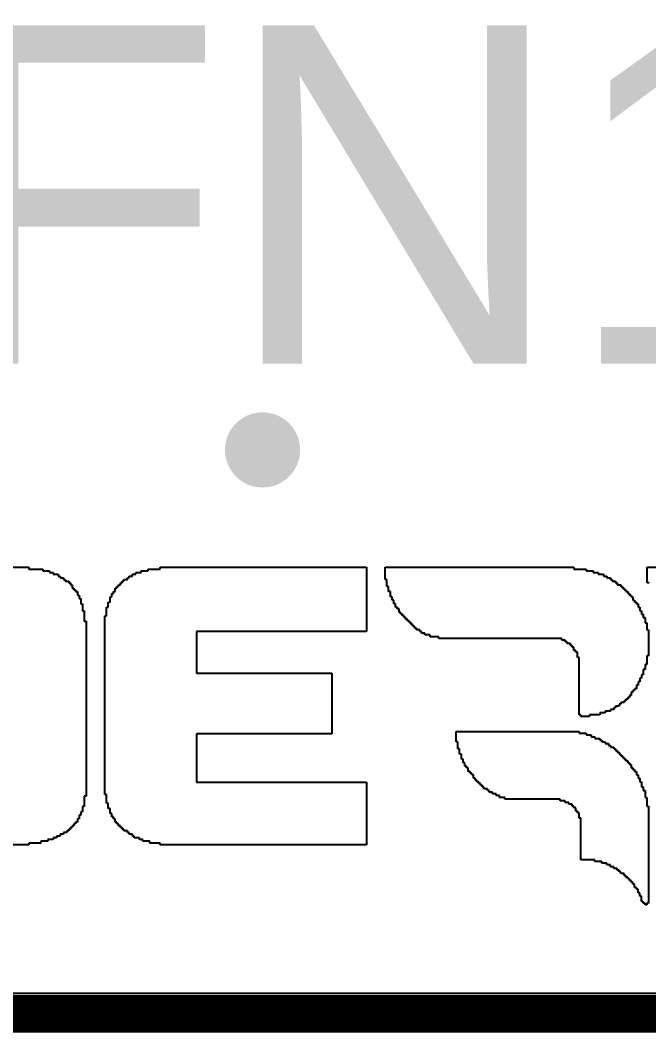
# Model space of a CAD drawing. Header units: millimetres. Extents: x -0.01 to 2.64, y -2.47 to 1.86.
# Drawn here: x 0.6355 to 0.8028, y -0.005 to 0.2643 of the extents above; entities that cross this region are included whole.
import ezdxf

# ---------------------------------------------------------------- set-up
doc = ezdxf.new("R2010")
doc.units = ezdxf.units.MM
doc.header["$MEASUREMENT"] = 0
for name, color, linetype in [('BottomLayer', 5, 'Continuous'), ('BottomSolder', 6, 'Continuous'), ('Mechanical1', 6, 'Continuous'), ('MidLayer1', 16, 'Continuous'), ('MidLayer2', 76, 'Continuous'), ('TopLayer', 1, 'Continuous'), ('TopOverlay', 2, 'Continuous'), ('ViaHoleLayer', 16, 'Continuous')]:
    doc.layers.add(name, color=color, linetype=linetype)
doc.styles.add('Arial', font='', dxfattribs={"height": 0.2})
doc.styles.get('Arial').set_extended_font_data('Arial')

# ---------------------------------------------------------------- blocks, each defined once
blk = doc.blocks.new('GRF_2021_F____13')
at = {"layer": 'TopOverlay'}
for p, q in [((0.12857, 0.07378), (0.1378, 0.07378)), ((0.1378, 0.07378), (0.1378, 0.07331)), ((0.1378, 0.07331), (0.14149, 0.07331)), ((0.14149, 0.07331), (0.14149, 0.07285)), ((0.14149, 0.07285), (0.14333, 0.07285)), ((0.14333, 0.07285), (0.14333, 0.07239)), ((0.1677, 0.07239), (0.1677, 0.07285)), ((0.1677, 0.07285), (0.16954, 0.07285)), ((0.16954, 0.07285), (0.16954, 0.07331)), ((0.16954, 0.07331), (0.17277, 0.07331)), ((0.17277, 0.07331), (0.17277, 0.07378)), ((0.17277, 0.07378), (0.22764, 0.07378)), ((0.22764, 0.07378), (0.22764, 0.07331)), ((0.22764, 0.07331), (0.22764, 0.07285)), ((0.22764, 0.07285), (0.22764, 0.07239)), ((0.23264, 0.07331), (0.23264, 0.07378)), ((0.23264, 0.07378), (0.2829, 0.07378)), ((0.23264, 0.07285), (0.23264, 0.07331)), ((0.23264, 0.07239), (0.23264, 0.07285)), ((0.2829, 0.07378), (0.2829, 0.07331)), ((0.2829, 0.07331), (0.28612, 0.07331)), ((0.28612, 0.07331), (0.28612, 0.07285)), ((0.28612, 0.07285), (0.28797, 0.07285)), ((0.28797, 0.07285), (0.28797, 0.07239)), ((0.30242, 0.07331), (0.30242, 0.07378)), ((0.30242, 0.07378), (0.35222, 0.07378)), ((0.30242, 0.07285), (0.30242, 0.07331)), ((0.30242, 0.07239), (0.30242, 0.07285)), ((0.14333, 0.07239), (0.14425, 0.07239)), ((0.14425, 0.07239), (0.14425, 0.07193)), ((0.14425, 0.07193), (0.14564, 0.07193)), ((0.14564, 0.07193), (0.14564, 0.07147)), ((0.14564, 0.07147), (0.1461, 0.07147)), ((0.1461, 0.07147), (0.1461, 0.07101)), ((0.1461, 0.07101), (0.14702, 0.07101)), ((0.14702, 0.07101), (0.14702, 0.07055)), ((0.14702, 0.07055), (0.14748, 0.07055)), ((0.14748, 0.07055), (0.14748, 0.07009)), ((0.14748, 0.07009), (0.1484, 0.07009)), ((0.1484, 0.07009), (0.1484, 0.06963)), ((0.16262, 0.06963), (0.16262, 0.07009)), ((0.16262, 0.07009), (0.16309, 0.07009)), ((0.16309, 0.07009), (0.16309, 0.07055)), ((0.16309, 0.07055), (0.16401, 0.07055)), ((0.16401, 0.07055), (0.16401, 0.07101)), ((0.16401, 0.07101), (0.16447, 0.07101)), ((0.16447, 0.07101), (0.16447, 0.07147)), ((0.16447, 0.07147), (0.16539, 0.07147)), ((0.16539, 0.07147), (0.16539, 0.07193)), ((0.16539, 0.07193), (0.16631, 0.07193)), ((0.16631, 0.07193), (0.16631, 0.07239)), ((0.16631, 0.07239), (0.1677, 0.07239)), ((0.22764, 0.07239), (0.22764, 0.07193)), ((0.22764, 0.07193), (0.22764, 0.07147)), ((0.22764, 0.07147), (0.22764, 0.07101)), ((0.22764, 0.07101), (0.22764, 0.07055)), ((0.22764, 0.07055), (0.22764, 0.07009)), ((0.22764, 0.07009), (0.22764, 0.06963)), ((0.23264, 0.07193), (0.23264, 0.07239)), ((0.23264, 0.07147), (0.23264, 0.07193)), ((0.23264, 0.07101), (0.23264, 0.07147)), ((0.23264, 0.07055), (0.23264, 0.07101)), ((0.2331, 0.07055), (0.23264, 0.07055)), ((0.2331, 0.07009), (0.2331, 0.07055)), ((0.2331, 0.06963), (0.2331, 0.07009)), ((0.28797, 0.07239), (0.28935, 0.07239)), ((0.28935, 0.07239), (0.28935, 0.07193)), ((0.28935, 0.07193), (0.29074, 0.07193)), ((0.29074, 0.07193), (0.29074, 0.07147)), ((0.29074, 0.07147), (0.29166, 0.07147)), ((0.29166, 0.07147), (0.29166, 0.07101)), ((0.29166, 0.07101), (0.29258, 0.07101)), ((0.29258, 0.07101), (0.29258, 0.07055)), ((0.29258, 0.07055), (0.29304, 0.07055)), ((0.29304, 0.07055), (0.29304, 0.07009)), ((0.29304, 0.07009), (0.29396, 0.07009)), ((0.29396, 0.07009), (0.29396, 0.06963)), ((0.30242, 0.07193), (0.30242, 0.07239)), ((0.30242, 0.07147), (0.30242, 0.07193)), ((0.30242, 0.07101), (0.30242, 0.07147)), ((0.30242, 0.07055), (0.30242, 0.07101)), ((0.30242, 0.07009), (0.30242, 0.07055)), ((0.30242, 0.06963), (0.30242, 0.07009)), ((0.1484, 0.06963), (0.14886, 0.06963)), ((0.14886, 0.06963), (0.14886, 0.06916)), ((0.14886, 0.06916), (0.14932, 0.06916)), ((0.14932, 0.06916), (0.14932, 0.0687)), ((0.14932, 0.0687), (0.14932, 0.06824)), ((0.14932, 0.06824), (0.14979, 0.06824)), ((0.14979, 0.06824), (0.14979, 0.06778)), ((0.14979, 0.06778), (0.15025, 0.06778)), ((0.15025, 0.06778), (0.15025, 0.06732)), ((0.15025, 0.06732), (0.15071, 0.06732)), ((0.15071, 0.06732), (0.15071, 0.06686)), ((0.16032, 0.06686), (0.16032, 0.06732)), ((0.16032, 0.06732), (0.16078, 0.06732)), ((0.16078, 0.06778), (0.16078, 0.06824)), ((0.16078, 0.06824), (0.16124, 0.06824)), ((0.16078, 0.06732), (0.16078, 0.06778)), ((0.16124, 0.06824), (0.16124, 0.0687)), ((0.16124, 0.0687), (0.1617, 0.0687)), ((0.1617, 0.0687), (0.1617, 0.06916)), ((0.1617, 0.06916), (0.16216, 0.06916)), ((0.16216, 0.06916), (0.16216, 0.06963)), ((0.16216, 0.06963), (0.16262, 0.06963)), ((0.22764, 0.06963), (0.22764, 0.06916)), ((0.22764, 0.06916), (0.22764, 0.0687)), ((0.22764, 0.0687), (0.22764, 0.06824)), ((0.22764, 0.06824), (0.22764, 0.06778)), ((0.22764, 0.06778), (0.22764, 0.06732)), ((0.22764, 0.06732), (0.22764, 0.06686)), ((0.2331, 0.06916), (0.2331, 0.06963)), ((0.2331, 0.0687), (0.2331, 0.06916)), ((0.23356, 0.0687), (0.2331, 0.0687)), ((0.23356, 0.06824), (0.23356, 0.0687)), ((0.23356, 0.06778), (0.23356, 0.06824)), ((0.23356, 0.06732), (0.23356, 0.06778)), ((0.23402, 0.06732), (0.23356, 0.06732)), ((0.23402, 0.06686), (0.23402, 0.06732)), ((0.29396, 0.06963), (0.29442, 0.06963)), ((0.29442, 0.06963), (0.29442, 0.06916)), ((0.29442, 0.06916), (0.29535, 0.06916)), ((0.29535, 0.06916), (0.29535, 0.0687)), ((0.29535, 0.0687), (0.29581, 0.0687)), ((0.29581, 0.0687), (0.29581, 0.06824)), ((0.29581, 0.06824), (0.29627, 0.06824)), ((0.29627, 0.06824), (0.29627, 0.06778)), ((0.29627, 0.06778), (0.29673, 0.06778)), ((0.29673, 0.06778), (0.29673, 0.06732)), ((0.29673, 0.06732), (0.29719, 0.06732)), ((0.29719, 0.06732), (0.29719, 0.06686)), ((0.30288, 0.06963), (0.30242, 0.06963)), ((0.15071, 0.06686), (0.15071, 0.0664)), ((0.15071, 0.0664), (0.15117, 0.0664)), ((0.15117, 0.0664), (0.15117, 0.06594)), ((0.15117, 0.06594), (0.15117, 0.06548)), ((0.15117, 0.06548), (0.15163, 0.06548)), ((0.15163, 0.06548), (0.15163, 0.06501)), ((0.15163, 0.06501), (0.15163, 0.06455)), ((0.1594, 0.06548), (0.1594, 0.06594)), ((0.1594, 0.06594), (0.15986, 0.06594)), ((0.1594, 0.06501), (0.1594, 0.06548)), ((0.1594, 0.06455), (0.1594, 0.06501)), ((0.15986, 0.0664), (0.15986, 0.06686)), ((0.15986, 0.06686), (0.16032, 0.06686)), ((0.15986, 0.06594), (0.15986, 0.0664)), ((0.22764, 0.06686), (0.22764, 0.0664)), ((0.22764, 0.0664), (0.22764, 0.06594)), ((0.22764, 0.06594), (0.22764, 0.06548)), ((0.22764, 0.06548), (0.22764, 0.06501)), ((0.22764, 0.06501), (0.22764, 0.06455)), ((0.23402, 0.0664), (0.23402, 0.06686)), ((0.23402, 0.06594), (0.23402, 0.0664)), ((0.23448, 0.06594), (0.23402, 0.06594)), ((0.23448, 0.06548), (0.23448, 0.06594)), ((0.23448, 0.06501), (0.23448, 0.06548)), ((0.23494, 0.06501), (0.23448, 0.06501)), ((0.23494, 0.06455), (0.23494, 0.06501)), ((0.29719, 0.06686), (0.29765, 0.06686)), ((0.29765, 0.06686), (0.29765, 0.0664)), ((0.29765, 0.0664), (0.29811, 0.0664)), ((0.29811, 0.0664), (0.29811, 0.06594)), ((0.29811, 0.06594), (0.29857, 0.06594)), ((0.29857, 0.06594), (0.29857, 0.06548)), ((0.29857, 0.06548), (0.29857, 0.06501)), ((0.29857, 0.06501), (0.29904, 0.06501)), ((0.29904, 0.06501), (0.29904, 0.06455)), ((0.15163, 0.06455), (0.15163, 0.06409)), ((0.15163, 0.06409), (0.15209, 0.06409)), ((0.15209, 0.06409), (0.15209, 0.06363)), ((0.15209, 0.06363), (0.15209, 0.06317)), ((0.15209, 0.06317), (0.15209, 0.06271)), ((0.15209, 0.06271), (0.15209, 0.06225)), ((0.15209, 0.06225), (0.15255, 0.06225)), ((0.15255, 0.06225), (0.15255, 0.06179)), ((0.15847, 0.06271), (0.15847, 0.06317)), ((0.15847, 0.06317), (0.15894, 0.06317)), ((0.15847, 0.06225), (0.15847, 0.06271)), ((0.15847, 0.06179), (0.15847, 0.06225)), ((0.15894, 0.06409), (0.15893, 0.06455)), ((0.15893, 0.06455), (0.1594, 0.06455)), ((0.15894, 0.06363), (0.15894, 0.06409)), ((0.15894, 0.06317), (0.15894, 0.06363)), ((0.22764, 0.06455), (0.22764, 0.06409)), ((0.22764, 0.06409), (0.22764, 0.06363)), ((0.22764, 0.06363), (0.22764, 0.06317)), ((0.22764, 0.06317), (0.22764, 0.06271)), ((0.22764, 0.06271), (0.22764, 0.06225)), ((0.22764, 0.06225), (0.22764, 0.06179)), ((0.23494, 0.06409), (0.23494, 0.06455)), ((0.2354, 0.06409), (0.23494, 0.06409)), ((0.2354, 0.06363), (0.2354, 0.06409)), ((0.2354, 0.06317), (0.2354, 0.06363)), ((0.23587, 0.06317), (0.2354, 0.06317)), ((0.23587, 0.06271), (0.23587, 0.06317)), ((0.23633, 0.06271), (0.23587, 0.06271)), ((0.23633, 0.06225), (0.23633, 0.06271)), ((0.23633, 0.06179), (0.23633, 0.06225)), ((0.29904, 0.06455), (0.2995, 0.06455)), ((0.2995, 0.06455), (0.2995, 0.06409)), ((0.2995, 0.06409), (0.29996, 0.06409)), ((0.29996, 0.06409), (0.29996, 0.06363)), ((0.29996, 0.06363), (0.29996, 0.06317)), ((0.29996, 0.06317), (0.30042, 0.06317)), ((0.30042, 0.06317), (0.30042, 0.06271)), ((0.30042, 0.06271), (0.30042, 0.06225)), ((0.30042, 0.06225), (0.30088, 0.06225)), ((0.30088, 0.06225), (0.30088, 0.06179)), ((0.15255, 0.06179), (0.15255, 0.06133)), ((0.15255, 0.06133), (0.15255, 0.06087)), ((0.15255, 0.06087), (0.15255, 0.0604)), ((0.15255, 0.0604), (0.15255, 0.05994)), ((0.15255, 0.05994), (0.15255, 0.05948)), ((0.15255, 0.05948), (0.15301, 0.05948)), ((0.15301, 0.05948), (0.15301, 0.05902)), ((0.15801, 0.0604), (0.15801, 0.06087)), ((0.15801, 0.06087), (0.15847, 0.06087)), ((0.15801, 0.05994), (0.15801, 0.0604)), ((0.15801, 0.05948), (0.15801, 0.05994)), ((0.15801, 0.05902), (0.15801, 0.05948)), ((0.15847, 0.06133), (0.15847, 0.06179)), ((0.15847, 0.06087), (0.15847, 0.06133)), ((0.22764, 0.06179), (0.22764, 0.06133)), ((0.22764, 0.06133), (0.22764, 0.06087)), ((0.22764, 0.06087), (0.22764, 0.0604)), ((0.22764, 0.0604), (0.22764, 0.05994)), ((0.22764, 0.05994), (0.22764, 0.05948)), ((0.22764, 0.05948), (0.22764, 0.05902)), ((0.23679, 0.06179), (0.23633, 0.06179)), ((0.23679, 0.06133), (0.23679, 0.06179)), ((0.23725, 0.06133), (0.23679, 0.06133)), ((0.23725, 0.06087), (0.23725, 0.06133)), ((0.23771, 0.06087), (0.23725, 0.06087)), ((0.23771, 0.0604), (0.23771, 0.06087)), ((0.23817, 0.0604), (0.23771, 0.0604)), ((0.23817, 0.05994), (0.23817, 0.0604)), ((0.23863, 0.05994), (0.23817, 0.05994)), ((0.23863, 0.05948), (0.23863, 0.05994)), ((0.23909, 0.05948), (0.23863, 0.05948)), ((0.23909, 0.05902), (0.23909, 0.05948)), ((0.30088, 0.06179), (0.30088, 0.06133)), ((0.30088, 0.06133), (0.30134, 0.06133)), ((0.30134, 0.06133), (0.30134, 0.06087)), ((0.30134, 0.06087), (0.30134, 0.0604)), ((0.30134, 0.0604), (0.3018, 0.0604)), ((0.3018, 0.0604), (0.3018, 0.05994)), ((0.3018, 0.05994), (0.3018, 0.05948)), ((0.3018, 0.05948), (0.3018, 0.05902)), ((0.15301, 0.05902), (0.15301, 0.05856)), ((0.15301, 0.05856), (0.15301, 0.0581)), ((0.15301, 0.0581), (0.15301, 0.05764)), ((0.15301, 0.05764), (0.15301, 0.05718)), ((0.15301, 0.05718), (0.15301, 0.05672)), ((0.15301, 0.05672), (0.15301, 0.05625)), ((0.15801, 0.05856), (0.15801, 0.05902)), ((0.15801, 0.0581), (0.15801, 0.05856)), ((0.15801, 0.05764), (0.15801, 0.0581)), ((0.15801, 0.05718), (0.15801, 0.05764)), ((0.15801, 0.05672), (0.15801, 0.05718)), ((0.15801, 0.05625), (0.15801, 0.05672)), ((0.22764, 0.05672), (0.18245, 0.05672)), ((0.18245, 0.05672), (0.18245, 0.05625)), ((0.22764, 0.05902), (0.22764, 0.05856)), ((0.22764, 0.05856), (0.22764, 0.0581)), ((0.22764, 0.0581), (0.22764, 0.05764)), ((0.22764, 0.05764), (0.22764, 0.05718)), ((0.22764, 0.05718), (0.22764, 0.05672)), ((0.23955, 0.05902), (0.23909, 0.05902)), ((0.23955, 0.05856), (0.23955, 0.05902)), ((0.24002, 0.05856), (0.23955, 0.05856)), ((0.24002, 0.0581), (0.24002, 0.05856)), ((0.24048, 0.0581), (0.24002, 0.0581)), ((0.24048, 0.05764), (0.24048, 0.0581)), ((0.24094, 0.05764), (0.24048, 0.05764)), ((0.24094, 0.05718), (0.24094, 0.05764)), ((0.24186, 0.05718), (0.24094, 0.05718)), ((0.24186, 0.05672), (0.24186, 0.05718)), ((0.24232, 0.05672), (0.24186, 0.05672)), ((0.24232, 0.05625), (0.24232, 0.05672)), ((0.3018, 0.05902), (0.30226, 0.05902)), ((0.30226, 0.05902), (0.30226, 0.05856)), ((0.30226, 0.05856), (0.30226, 0.0581)), ((0.30226, 0.0581), (0.30226, 0.05764)), ((0.30226, 0.05764), (0.30226, 0.05718)), ((0.30226, 0.05718), (0.30272, 0.05718)), ((0.30272, 0.05718), (0.30272, 0.05672)), ((0.30272, 0.05672), (0.30272, 0.05625)), ((0.15301, 0.05625), (0.15301, 0.05579)), ((0.15301, 0.05579), (0.15301, 0.05533)), ((0.15301, 0.05533), (0.15301, 0.05487)), ((0.15301, 0.05487), (0.15301, 0.05441)), ((0.15301, 0.05441), (0.15301, 0.05395)), ((0.15301, 0.05395), (0.15301, 0.05349)), ((0.15801, 0.05579), (0.15801, 0.05625)), ((0.15801, 0.05533), (0.15801, 0.05579)), ((0.15801, 0.05487), (0.15801, 0.05533)), ((0.15801, 0.05441), (0.15801, 0.05487)), ((0.15801, 0.05395), (0.15801, 0.05441)), ((0.15801, 0.05349), (0.15801, 0.05395)), ((0.18245, 0.05625), (0.18245, 0.05579)), ((0.18245, 0.05579), (0.18245, 0.05533)), ((0.18245, 0.05533), (0.18245, 0.05487)), ((0.18245, 0.05487), (0.18245, 0.05441)), ((0.18245, 0.05441), (0.18245, 0.05395)), ((0.18245, 0.05395), (0.18245, 0.05349)), ((0.24324, 0.05625), (0.24232, 0.05625)), ((0.24324, 0.05579), (0.24324, 0.05625)), ((0.24463, 0.05579), (0.24324, 0.05579)), ((0.24463, 0.05533), (0.24463, 0.05579)), ((0.24693, 0.05533), (0.24463, 0.05533)), ((0.24693, 0.05487), (0.24693, 0.05533)), ((0.27967, 0.05487), (0.24693, 0.05487)), ((0.27967, 0.05441), (0.27967, 0.05487)), ((0.28059, 0.05441), (0.27967, 0.05441)), ((0.28059, 0.05395), (0.28059, 0.05441)), ((0.28105, 0.05395), (0.28059, 0.05395)), ((0.28105, 0.05349), (0.28105, 0.05395)), ((0.30272, 0.05625), (0.30272, 0.05579)), ((0.30272, 0.05579), (0.30272, 0.05533)), ((0.30272, 0.05533), (0.30272, 0.05487)), ((0.30272, 0.05487), (0.30272, 0.05441)), ((0.30272, 0.05441), (0.30272, 0.05395)), ((0.30272, 0.05395), (0.30272, 0.05349)), ((0.15301, 0.05349), (0.15301, 0.05303)), ((0.15301, 0.05303), (0.15301, 0.05257)), ((0.15301, 0.05257), (0.15301, 0.0521)), ((0.15301, 0.0521), (0.15301, 0.05164)), ((0.15301, 0.05164), (0.15301, 0.05118)), ((0.15301, 0.05118), (0.15301, 0.05072)), ((0.15801, 0.05303), (0.15801, 0.05349)), ((0.15801, 0.05257), (0.15801, 0.05303)), ((0.15801, 0.0521), (0.15801, 0.05257)), ((0.15801, 0.05164), (0.15801, 0.0521)), ((0.15801, 0.05118), (0.15801, 0.05164)), ((0.15801, 0.05072), (0.15801, 0.05118)), ((0.18245, 0.05349), (0.18245, 0.05303)), ((0.18245, 0.05303), (0.18245, 0.05257)), ((0.18245, 0.05257), (0.18245, 0.0521)), ((0.18245, 0.0521), (0.18245, 0.05164)), ((0.18245, 0.05164), (0.18245, 0.05118)), ((0.18245, 0.05118), (0.18245, 0.05072)), ((0.28197, 0.05349), (0.28105, 0.05349)), ((0.28197, 0.05303), (0.28197, 0.05349)), ((0.28244, 0.05303), (0.28197, 0.05303)), ((0.28244, 0.05257), (0.28244, 0.05303)), ((0.2829, 0.05257), (0.28244, 0.05257)), ((0.2829, 0.0521), (0.2829, 0.05257)), ((0.2829, 0.05164), (0.2829, 0.0521)), ((0.28336, 0.05164), (0.2829, 0.05164)), ((0.28336, 0.05118), (0.28336, 0.05164)), ((0.28382, 0.05118), (0.28336, 0.05118)), ((0.28382, 0.05072), (0.28382, 0.05118)), ((0.30272, 0.05349), (0.30272, 0.05303)), ((0.30272, 0.05303), (0.30272, 0.05257)), ((0.30272, 0.05257), (0.30272, 0.0521)), ((0.30272, 0.0521), (0.30272, 0.05164)), ((0.30272, 0.05164), (0.30272, 0.05118)), ((0.30272, 0.05118), (0.30272, 0.05072)), ((0.15301, 0.05072), (0.15301, 0.05026)), ((0.15301, 0.05026), (0.15301, 0.0498)), ((0.15301, 0.0498), (0.15301, 0.04934)), ((0.15301, 0.04934), (0.15301, 0.04888)), ((0.15301, 0.04888), (0.15301, 0.04842)), ((0.15801, 0.05026), (0.15801, 0.05072)), ((0.15801, 0.0498), (0.15801, 0.05026)), ((0.15801, 0.04934), (0.15801, 0.0498)), ((0.15801, 0.04888), (0.15801, 0.04934)), ((0.15801, 0.04842), (0.15801, 0.04888)), ((0.18245, 0.05072), (0.18245, 0.05026)), ((0.18245, 0.05026), (0.18245, 0.0498)), ((0.18245, 0.0498), (0.18245, 0.04934)), ((0.18245, 0.04934), (0.18245, 0.04888)), ((0.18245, 0.04888), (0.18245, 0.04842)), ((0.28382, 0.05026), (0.28382, 0.05072)), ((0.28382, 0.0498), (0.28382, 0.05026)), ((0.28428, 0.0498), (0.28382, 0.0498)), ((0.28428, 0.04934), (0.28428, 0.0498)), ((0.28428, 0.04888), (0.28428, 0.04934)), ((0.28428, 0.04842), (0.28428, 0.04888)), ((0.30272, 0.05026), (0.30226, 0.05026)), ((0.30226, 0.05026), (0.30226, 0.0498)), ((0.30226, 0.0498), (0.30226, 0.04934)), ((0.30226, 0.04934), (0.30226, 0.04888)), ((0.30226, 0.04888), (0.30226, 0.04842)), ((0.30272, 0.05072), (0.30272, 0.05026)), ((0.15301, 0.04842), (0.15301, 0.04795)), ((0.15301, 0.04795), (0.15301, 0.04749)), ((0.15301, 0.04749), (0.15301, 0.04703)), ((0.15301, 0.04703), (0.15301, 0.04657)), ((0.15301, 0.04657), (0.15301, 0.04611)), ((0.15301, 0.04611), (0.15301, 0.04565)), ((0.15801, 0.04795), (0.15801, 0.04842)), ((0.15801, 0.04749), (0.15801, 0.04795)), ((0.15801, 0.04703), (0.15801, 0.04749)), ((0.15801, 0.04657), (0.15801, 0.04703)), ((0.15801, 0.04611), (0.15801, 0.04657)), ((0.15801, 0.04565), (0.15801, 0.04611)), ((0.18245, 0.04842), (0.18245, 0.04795)), ((0.18245, 0.04795), (0.18245, 0.04749)), ((0.18245, 0.04749), (0.18245, 0.04703)), ((0.18245, 0.04703), (0.18245, 0.04657)), ((0.18245, 0.04657), (0.18245, 0.04611)), ((0.18245, 0.04611), (0.18245, 0.04565)), ((0.28428, 0.04795), (0.28428, 0.04842)), ((0.28428, 0.04749), (0.28428, 0.04795)), ((0.28428, 0.04703), (0.28428, 0.04749)), ((0.28428, 0.04657), (0.28428, 0.04703)), ((0.28428, 0.04611), (0.28428, 0.04657)), ((0.28428, 0.04565), (0.28428, 0.04611)), ((0.3018, 0.04657), (0.30134, 0.04657)), ((0.30134, 0.04657), (0.30134, 0.04611)), ((0.30134, 0.04611), (0.30134, 0.04565)), ((0.30226, 0.04795), (0.3018, 0.04795)), ((0.3018, 0.04795), (0.3018, 0.04749)), ((0.3018, 0.04749), (0.3018, 0.04703)), ((0.3018, 0.04703), (0.3018, 0.04657)), ((0.30226, 0.04842), (0.30226, 0.04795)), ((0.15301, 0.04565), (0.15301, 0.04519)), ((0.15301, 0.04519), (0.15301, 0.04473)), ((0.15301, 0.04473), (0.15301, 0.04427)), ((0.15301, 0.04427), (0.15301, 0.0438)), ((0.15301, 0.0438), (0.15301, 0.04334)), ((0.15301, 0.04334), (0.15301, 0.04288)), ((0.15801, 0.04519), (0.15801, 0.04565)), ((0.15801, 0.04473), (0.15801, 0.04519)), ((0.15801, 0.04427), (0.15801, 0.04473)), ((0.15801, 0.0438), (0.15801, 0.04427)), ((0.15801, 0.04334), (0.15801, 0.0438)), ((0.15801, 0.04288), (0.15801, 0.04334)), ((0.18245, 0.04565), (0.21842, 0.04565)), ((0.21842, 0.04565), (0.21842, 0.04519)), ((0.21842, 0.04519), (0.21842, 0.04473)), ((0.21842, 0.04473), (0.21842, 0.04427)), ((0.21842, 0.04427), (0.21842, 0.0438)), ((0.21842, 0.0438), (0.21842, 0.04334)), ((0.21842, 0.04334), (0.21842, 0.04288)), ((0.28428, 0.04519), (0.28428, 0.04565)), ((0.28428, 0.04473), (0.28428, 0.04519)), ((0.28428, 0.04427), (0.28428, 0.04473)), ((0.28428, 0.0438), (0.28428, 0.04427)), ((0.28428, 0.04334), (0.28428, 0.0438)), ((0.28428, 0.04288), (0.28428, 0.04334)), ((0.30042, 0.04334), (0.29996, 0.04334)), ((0.29996, 0.04334), (0.29996, 0.04288)), ((0.30088, 0.04427), (0.30042, 0.04427)), ((0.30042, 0.04427), (0.30042, 0.0438)), ((0.30042, 0.0438), (0.30042, 0.04334)), ((0.30134, 0.04519), (0.30088, 0.04519)), ((0.30088, 0.04519), (0.30088, 0.04473)), ((0.30088, 0.04473), (0.30088, 0.04427)), ((0.30134, 0.04565), (0.30134, 0.04519)), ((0.15301, 0.04288), (0.15301, 0.04242)), ((0.15301, 0.04242), (0.15301, 0.04196)), ((0.15301, 0.04196), (0.15301, 0.0415)), ((0.15301, 0.0415), (0.15301, 0.04104)), ((0.15301, 0.04104), (0.15301, 0.04058)), ((0.15301, 0.04058), (0.15301, 0.04012)), ((0.15801, 0.04242), (0.15801, 0.04288)), ((0.15801, 0.04196), (0.15801, 0.04242)), ((0.15801, 0.0415), (0.15801, 0.04196)), ((0.15801, 0.04104), (0.15801, 0.0415)), ((0.15801, 0.04058), (0.15801, 0.04104)), ((0.15801, 0.04012), (0.15801, 0.04058)), ((0.21842, 0.04288), (0.21842, 0.04242)), ((0.21842, 0.04242), (0.21842, 0.04196)), ((0.21842, 0.04196), (0.21842, 0.0415)), ((0.21842, 0.0415), (0.21842, 0.04104)), ((0.21842, 0.04104), (0.21842, 0.04058)), ((0.21842, 0.04058), (0.21842, 0.04012)), ((0.28428, 0.04242), (0.28428, 0.04288)), ((0.28428, 0.04196), (0.28428, 0.04242)), ((0.28428, 0.0415), (0.28428, 0.04196)), ((0.28428, 0.04104), (0.28428, 0.0415)), ((0.28428, 0.04058), (0.28428, 0.04104)), ((0.28428, 0.04012), (0.28428, 0.04058)), ((0.29857, 0.04058), (0.29811, 0.04058)), ((0.29811, 0.04058), (0.29811, 0.04012)), ((0.29904, 0.04104), (0.29857, 0.04104)), ((0.29857, 0.04104), (0.29857, 0.04058)), ((0.2995, 0.0415), (0.29904, 0.0415)), ((0.29904, 0.0415), (0.29904, 0.04104)), ((0.29996, 0.04242), (0.2995, 0.04242)), ((0.2995, 0.04242), (0.2995, 0.04196)), ((0.2995, 0.04196), (0.2995, 0.0415)), ((0.29996, 0.04288), (0.29996, 0.04242)), ((0.15301, 0.04012), (0.15301, 0.03965)), ((0.15301, 0.03965), (0.15301, 0.03919)), ((0.15301, 0.03919), (0.15301, 0.03873)), ((0.15301, 0.03873), (0.15301, 0.03827)), ((0.15301, 0.03827), (0.15301, 0.03781)), ((0.15301, 0.03781), (0.15301, 0.03735)), ((0.15801, 0.03965), (0.15801, 0.04012)), ((0.15801, 0.03919), (0.15801, 0.03965)), ((0.15801, 0.03873), (0.15801, 0.03919)), ((0.15801, 0.03827), (0.15801, 0.03873)), ((0.15801, 0.03781), (0.15801, 0.03827)), ((0.15801, 0.03735), (0.15801, 0.03781)), ((0.21842, 0.04012), (0.21842, 0.03965)), ((0.21842, 0.03965), (0.21842, 0.03919)), ((0.21842, 0.03919), (0.21842, 0.03873)), ((0.21842, 0.03873), (0.21842, 0.03827)), ((0.21842, 0.03827), (0.21842, 0.03781)), ((0.21842, 0.03781), (0.21842, 0.03735)), ((0.28428, 0.03965), (0.28428, 0.04012)), ((0.28428, 0.03919), (0.28428, 0.03965)), ((0.28428, 0.03873), (0.28428, 0.03919)), ((0.28428, 0.03827), (0.28428, 0.03873)), ((0.28428, 0.03781), (0.28428, 0.03827)), ((0.28428, 0.03735), (0.28428, 0.03781)), ((0.29627, 0.03781), (0.29535, 0.03781)), ((0.29535, 0.03781), (0.29535, 0.03735)), ((0.29673, 0.03827), (0.29627, 0.03827)), ((0.29627, 0.03827), (0.29627, 0.03781)), ((0.29719, 0.03873), (0.29673, 0.03873)), ((0.29673, 0.03873), (0.29673, 0.03827)), ((0.29765, 0.03919), (0.29719, 0.03919)), ((0.29719, 0.03919), (0.29719, 0.03873)), ((0.29811, 0.03965), (0.29765, 0.03965)), ((0.29765, 0.03965), (0.29765, 0.03919)), ((0.29811, 0.04012), (0.29811, 0.03965)), ((0.15301, 0.03735), (0.15301, 0.03689)), ((0.15301, 0.03689), (0.15301, 0.03643)), ((0.15301, 0.03643), (0.15301, 0.03597)), ((0.15301, 0.03597), (0.15301, 0.0355)), ((0.15301, 0.0355), (0.15301, 0.03504)), ((0.15301, 0.03504), (0.15301, 0.03458)), ((0.15801, 0.03689), (0.15801, 0.03735)), ((0.15801, 0.03643), (0.15801, 0.03689)), ((0.15801, 0.03597), (0.15801, 0.03643)), ((0.15801, 0.0355), (0.15801, 0.03597)), ((0.15801, 0.03504), (0.15801, 0.0355)), ((0.15801, 0.03458), (0.15801, 0.03504)), ((0.21842, 0.03735), (0.21842, 0.03689)), ((0.21842, 0.03689), (0.21842, 0.03643)), ((0.21842, 0.03643), (0.21842, 0.03597)), ((0.21842, 0.03597), (0.21842, 0.0355)), ((0.21842, 0.0355), (0.21842, 0.03504)), ((0.21842, 0.03504), (0.21842, 0.03458)), ((0.28428, 0.03689), (0.28428, 0.03735)), ((0.28428, 0.03643), (0.28428, 0.03689)), ((0.28428, 0.03597), (0.28428, 0.03643)), ((0.28428, 0.0355), (0.28428, 0.03597)), ((0.28428, 0.03504), (0.28428, 0.0355)), ((0.28428, 0.03458), (0.28428, 0.03504)), ((0.2912, 0.03504), (0.28981, 0.03504)), ((0.28981, 0.03504), (0.28981, 0.03458)), ((0.29258, 0.0355), (0.2912, 0.0355)), ((0.2912, 0.0355), (0.2912, 0.03504)), ((0.2935, 0.03597), (0.29258, 0.03597)), ((0.29258, 0.03597), (0.29258, 0.0355)), ((0.29396, 0.03643), (0.2935, 0.03643)), ((0.2935, 0.03643), (0.2935, 0.03597)), ((0.29489, 0.03689), (0.29396, 0.03689)), ((0.29396, 0.03689), (0.29396, 0.03643)), ((0.29535, 0.03735), (0.29489, 0.03735)), ((0.29489, 0.03735), (0.29489, 0.03689)), ((0.15301, 0.03458), (0.15301, 0.03412)), ((0.15301, 0.03412), (0.15301, 0.03366)), ((0.15301, 0.03366), (0.15301, 0.0332)), ((0.15301, 0.0332), (0.15301, 0.03274)), ((0.15301, 0.03274), (0.15301, 0.03228)), ((0.15801, 0.03412), (0.15801, 0.03458)), ((0.15801, 0.03366), (0.15801, 0.03412)), ((0.15801, 0.0332), (0.15801, 0.03366)), ((0.15801, 0.03274), (0.15801, 0.0332)), ((0.15801, 0.03228), (0.15801, 0.03274)), ((0.21842, 0.03458), (0.21842, 0.03412)), ((0.21842, 0.03412), (0.21842, 0.03366)), ((0.21842, 0.03366), (0.21842, 0.0332)), ((0.21842, 0.0332), (0.21842, 0.03274)), ((0.21842, 0.03274), (0.21842, 0.03228)), ((0.28474, 0.03458), (0.28428, 0.03458)), ((0.28474, 0.03412), (0.28474, 0.03458)), ((0.28705, 0.03412), (0.28474, 0.03412)), ((0.28981, 0.03458), (0.28705, 0.03458)), ((0.28705, 0.03458), (0.28705, 0.03412)), ((0.15301, 0.03228), (0.15301, 0.03182)), ((0.15301, 0.03182), (0.15301, 0.03136)), ((0.15301, 0.03136), (0.15301, 0.03089)), ((0.15301, 0.03089), (0.15301, 0.03043)), ((0.15301, 0.03043), (0.15301, 0.02997)), ((0.15301, 0.02997), (0.15301, 0.02951)), ((0.15801, 0.03182), (0.15801, 0.03228)), ((0.15801, 0.03136), (0.15801, 0.03182)), ((0.15801, 0.03089), (0.15801, 0.03136)), ((0.15801, 0.03043), (0.15801, 0.03089)), ((0.15801, 0.02997), (0.15801, 0.03043)), ((0.15801, 0.02951), (0.15801, 0.02997)), ((0.21842, 0.03228), (0.21842, 0.03182)), ((0.21842, 0.03182), (0.21842, 0.03135)), ((0.21842, 0.03135), (0.21842, 0.03089)), ((0.21842, 0.03089), (0.21842, 0.03043)), ((0.21842, 0.03043), (0.21842, 0.02997)), ((0.21842, 0.02997), (0.21842, 0.02951)), ((0.25154, 0.02966), (0.25154, 0.03012)), ((0.25154, 0.03012), (0.28428, 0.03012)), ((0.25154, 0.0292), (0.25154, 0.02966)), ((0.28428, 0.03012), (0.28428, 0.02966)), ((0.28428, 0.02966), (0.28612, 0.02966)), ((0.28612, 0.02966), (0.28612, 0.0292)), ((0.15301, 0.02951), (0.15301, 0.02905)), ((0.15301, 0.02905), (0.15301, 0.02859)), ((0.15301, 0.02859), (0.15301, 0.02813)), ((0.15301, 0.02813), (0.15301, 0.02767)), ((0.15301, 0.02767), (0.15301, 0.0272)), ((0.15301, 0.0272), (0.15301, 0.02674)), ((0.15801, 0.02905), (0.15801, 0.02951)), ((0.15801, 0.02859), (0.15801, 0.02905)), ((0.15801, 0.02813), (0.15801, 0.02859)), ((0.15801, 0.02767), (0.15801, 0.02813)), ((0.15801, 0.0272), (0.15801, 0.02767)), ((0.15801, 0.02674), (0.15801, 0.0272)), ((0.21842, 0.02951), (0.18245, 0.02951)), ((0.18245, 0.02951), (0.18245, 0.02905)), ((0.18245, 0.02905), (0.18245, 0.02859)), ((0.18245, 0.02859), (0.18245, 0.02813)), ((0.18245, 0.02813), (0.18245, 0.02767)), ((0.18245, 0.02767), (0.18245, 0.0272)), ((0.18245, 0.0272), (0.18245, 0.02674)), ((0.25154, 0.02874), (0.25154, 0.0292)), ((0.25154, 0.02828), (0.25154, 0.02874)), ((0.25154, 0.02782), (0.25154, 0.02828)), ((0.25154, 0.02735), (0.25154, 0.02782)), ((0.252, 0.02735), (0.25154, 0.02735)), ((0.252, 0.02689), (0.252, 0.02735)), ((0.28612, 0.0292), (0.28751, 0.0292)), ((0.28751, 0.0292), (0.28751, 0.02874)), ((0.28751, 0.02874), (0.28843, 0.02874)), ((0.28843, 0.02874), (0.28843, 0.02828)), ((0.28843, 0.02828), (0.28981, 0.02828)), ((0.28981, 0.02828), (0.28981, 0.02782)), ((0.28981, 0.02782), (0.29027, 0.02782)), ((0.29027, 0.02782), (0.29027, 0.02735)), ((0.29027, 0.02735), (0.2912, 0.02735)), ((0.2912, 0.02735), (0.2912, 0.02689)), ((0.15301, 0.02674), (0.15301, 0.02628)), ((0.15301, 0.02628), (0.15301, 0.02582)), ((0.15301, 0.02582), (0.15301, 0.02536)), ((0.15301, 0.02536), (0.15301, 0.0249)), ((0.15301, 0.0249), (0.15301, 0.02444)), ((0.15301, 0.02444), (0.15301, 0.02398)), ((0.15801, 0.02628), (0.15801, 0.02674)), ((0.15801, 0.02582), (0.15801, 0.02628)), ((0.15801, 0.02536), (0.15801, 0.02582)), ((0.15801, 0.0249), (0.15801, 0.02536)), ((0.15801, 0.02444), (0.15801, 0.0249)), ((0.15801, 0.02398), (0.15801, 0.02444)), ((0.18245, 0.02674), (0.18245, 0.02628)), ((0.18245, 0.02628), (0.18245, 0.02582)), ((0.18245, 0.02582), (0.18245, 0.02536)), ((0.18245, 0.02536), (0.18245, 0.0249)), ((0.18245, 0.0249), (0.18245, 0.02444)), ((0.18245, 0.02444), (0.18245, 0.02398)), ((0.252, 0.02643), (0.252, 0.02689)), ((0.252, 0.02597), (0.252, 0.02643)), ((0.252, 0.02551), (0.252, 0.02597)), ((0.25246, 0.02551), (0.252, 0.02551)), ((0.25246, 0.02505), (0.25246, 0.02551)), ((0.25246, 0.02459), (0.25246, 0.02505)), ((0.25246, 0.02413), (0.25246, 0.02459)), ((0.2912, 0.02689), (0.29212, 0.02689)), ((0.29212, 0.02689), (0.29212, 0.02643)), ((0.29212, 0.02643), (0.29258, 0.02643)), ((0.29258, 0.02643), (0.29258, 0.02597)), ((0.29258, 0.02597), (0.2935, 0.02597)), ((0.2935, 0.02597), (0.2935, 0.02551)), ((0.2935, 0.02551), (0.29396, 0.02551)), ((0.29396, 0.02551), (0.29396, 0.02505)), ((0.29396, 0.02505), (0.29442, 0.02505)), ((0.29442, 0.02505), (0.29442, 0.02459)), ((0.29442, 0.02459), (0.29489, 0.02459)), ((0.29489, 0.02459), (0.29489, 0.02413)), ((0.15301, 0.02398), (0.15301, 0.02352)), ((0.15301, 0.02352), (0.15301, 0.02306)), ((0.15301, 0.02306), (0.15301, 0.02259)), ((0.15301, 0.02259), (0.15301, 0.02213)), ((0.15301, 0.02213), (0.15301, 0.02167)), ((0.15301, 0.02167), (0.15301, 0.02121)), ((0.15801, 0.02352), (0.15801, 0.02398)), ((0.15801, 0.02306), (0.15801, 0.02352)), ((0.15801, 0.02259), (0.15801, 0.02306)), ((0.15801, 0.02213), (0.15801, 0.02259)), ((0.15801, 0.02167), (0.15801, 0.02213)), ((0.15801, 0.02121), (0.15801, 0.02167)), ((0.18245, 0.02398), (0.18245, 0.02352)), ((0.18245, 0.02352), (0.18245, 0.02306)), ((0.18245, 0.02306), (0.18245, 0.02259)), ((0.18245, 0.02259), (0.18245, 0.02213)), ((0.18245, 0.02213), (0.18245, 0.02167)), ((0.18245, 0.02167), (0.18245, 0.02121)), ((0.25293, 0.02413), (0.25246, 0.02413)), ((0.25293, 0.02367), (0.25293, 0.02413)), ((0.25293, 0.0232), (0.25293, 0.02367)), ((0.25293, 0.02274), (0.25293, 0.0232)), ((0.25339, 0.02274), (0.25293, 0.02274)), ((0.25339, 0.02228), (0.25339, 0.02274)), ((0.25339, 0.02182), (0.25339, 0.02228)), ((0.25385, 0.02182), (0.25339, 0.02182)), ((0.25385, 0.02136), (0.25385, 0.02182)), ((0.29489, 0.02413), (0.29535, 0.02413)), ((0.29535, 0.02413), (0.29535, 0.02367)), ((0.29535, 0.02367), (0.29581, 0.02367)), ((0.29581, 0.02367), (0.29581, 0.0232)), ((0.29581, 0.0232), (0.29627, 0.0232)), ((0.29627, 0.0232), (0.29627, 0.02274)), ((0.29627, 0.02274), (0.29673, 0.02274)), ((0.29673, 0.02274), (0.29673, 0.02228)), ((0.29673, 0.02228), (0.29719, 0.02228)), ((0.29719, 0.02228), (0.29719, 0.02182)), ((0.29719, 0.02182), (0.29765, 0.02182)), ((0.29765, 0.02182), (0.29765, 0.02136)), ((0.15301, 0.02121), (0.15301, 0.02075)), ((0.15301, 0.02075), (0.15301, 0.02029)), ((0.15301, 0.02029), (0.15301, 0.01983)), ((0.15301, 0.01983), (0.15301, 0.01937)), ((0.15301, 0.01937), (0.15301, 0.01891)), ((0.15301, 0.01891), (0.15301, 0.01844)), ((0.15801, 0.02075), (0.15801, 0.02121)), ((0.15801, 0.02029), (0.15801, 0.02075)), ((0.15801, 0.01983), (0.15801, 0.02029)), ((0.15801, 0.01937), (0.15801, 0.01983)), ((0.15801, 0.01891), (0.15801, 0.01937)), ((0.15801, 0.01844), (0.15801, 0.01891)), ((0.18245, 0.02121), (0.18245, 0.02075)), ((0.18245, 0.02075), (0.18245, 0.02029)), ((0.18245, 0.02029), (0.18245, 0.01983)), ((0.18245, 0.01983), (0.18245, 0.01937)), ((0.18245, 0.01937), (0.18245, 0.01891)), ((0.18245, 0.01891), (0.18245, 0.01844)), ((0.25385, 0.0209), (0.25385, 0.02136)), ((0.25431, 0.0209), (0.25385, 0.0209)), ((0.25431, 0.02044), (0.25431, 0.0209)), ((0.25477, 0.02044), (0.25431, 0.02044)), ((0.25477, 0.01998), (0.25477, 0.02044)), ((0.25477, 0.01952), (0.25477, 0.01998)), ((0.25523, 0.01952), (0.25477, 0.01952)), ((0.25523, 0.01906), (0.25523, 0.01952)), ((0.25569, 0.01906), (0.25523, 0.01906)), ((0.25569, 0.01859), (0.25569, 0.01906)), ((0.29765, 0.02136), (0.29811, 0.02136)), ((0.29811, 0.02136), (0.29811, 0.0209)), ((0.29811, 0.0209), (0.29811, 0.02044)), ((0.29811, 0.02044), (0.29857, 0.02044)), ((0.29857, 0.02044), (0.29857, 0.01998)), ((0.29857, 0.01998), (0.29904, 0.01998)), ((0.29904, 0.01998), (0.29904, 0.01952)), ((0.29904, 0.01952), (0.2995, 0.01952)), ((0.2995, 0.01952), (0.2995, 0.01906)), ((0.2995, 0.01906), (0.2995, 0.01859)), ((0.15301, 0.01844), (0.15301, 0.01798)), ((0.15301, 0.01798), (0.15301, 0.01752)), ((0.15301, 0.01752), (0.15301, 0.01706)), ((0.15301, 0.01706), (0.15301, 0.0166)), ((0.15301, 0.0166), (0.15301, 0.01614)), ((0.15801, 0.01798), (0.15801, 0.01844)), ((0.15801, 0.01752), (0.15801, 0.01798)), ((0.15801, 0.01706), (0.15801, 0.01752)), ((0.15801, 0.0166), (0.15801, 0.01706)), ((0.15801, 0.01614), (0.15801, 0.0166)), ((0.18245, 0.01844), (0.18245, 0.01798)), ((0.18245, 0.01798), (0.18245, 0.01752)), ((0.18245, 0.01752), (0.18245, 0.01706)), ((0.18245, 0.01706), (0.18245, 0.0166)), ((0.18245, 0.0166), (0.22764, 0.0166)), ((0.22764, 0.0166), (0.22764, 0.01614)), ((0.25615, 0.01859), (0.25569, 0.01859)), ((0.25615, 0.01813), (0.25615, 0.01859)), ((0.25615, 0.01767), (0.25615, 0.01813)), ((0.25661, 0.01767), (0.25615, 0.01767)), ((0.25661, 0.01721), (0.25661, 0.01767)), ((0.25708, 0.01721), (0.25661, 0.01721)), ((0.25708, 0.01675), (0.25708, 0.01721)), ((0.25754, 0.01675), (0.25708, 0.01675)), ((0.25754, 0.01629), (0.25754, 0.01675)), ((0.258, 0.01629), (0.25754, 0.01629)), ((0.258, 0.01583), (0.258, 0.01629)), ((0.2995, 0.01859), (0.29996, 0.01859)), ((0.29996, 0.01859), (0.29996, 0.01813)), ((0.29996, 0.01813), (0.29996, 0.01767)), ((0.29996, 0.01767), (0.30042, 0.01767)), ((0.30042, 0.01767), (0.30042, 0.01721)), ((0.30042, 0.01721), (0.30042, 0.01675)), ((0.30042, 0.01675), (0.30088, 0.01675)), ((0.30088, 0.01675), (0.30088, 0.01629)), ((0.30088, 0.01629), (0.30088, 0.01583)), ((0.15301, 0.01614), (0.15301, 0.01568)), ((0.15301, 0.01568), (0.15301, 0.01522)), ((0.15301, 0.01522), (0.15301, 0.01476)), ((0.15301, 0.01476), (0.15301, 0.01429)), ((0.15301, 0.01429), (0.15301, 0.01383)), ((0.15301, 0.01383), (0.15301, 0.01337)), ((0.15801, 0.01568), (0.15801, 0.01614)), ((0.15801, 0.01522), (0.15801, 0.01568)), ((0.15801, 0.01476), (0.15801, 0.01522)), ((0.15801, 0.01429), (0.15801, 0.01476)), ((0.15801, 0.01383), (0.15801, 0.01429)), ((0.15801, 0.01337), (0.15801, 0.01383)), ((0.22764, 0.01614), (0.22764, 0.01568)), ((0.22764, 0.01568), (0.22764, 0.01522)), ((0.22764, 0.01522), (0.22764, 0.01476)), ((0.22764, 0.01476), (0.22764, 0.01429)), ((0.22764, 0.01429), (0.22764, 0.01383)), ((0.22764, 0.01383), (0.22764, 0.01337)), ((0.25846, 0.01583), (0.258, 0.01583)), ((0.25846, 0.01537), (0.25846, 0.01583)), ((0.25892, 0.01537), (0.25846, 0.01537)), ((0.25892, 0.01491), (0.25892, 0.01537)), ((0.25984, 0.01491), (0.25892, 0.01491)), ((0.25984, 0.01444), (0.25984, 0.01491)), ((0.2603, 0.01444), (0.25984, 0.01444)), ((0.2603, 0.01398), (0.2603, 0.01444)), ((0.26123, 0.01398), (0.2603, 0.01398)), ((0.26123, 0.01352), (0.26123, 0.01398)), ((0.26215, 0.01352), (0.26123, 0.01352)), ((0.26215, 0.01306), (0.26215, 0.01352)), ((0.30088, 0.01583), (0.30088, 0.01537)), ((0.30088, 0.01537), (0.30134, 0.01537)), ((0.30134, 0.01537), (0.30134, 0.01491)), ((0.30134, 0.01491), (0.30134, 0.01444)), ((0.30134, 0.01444), (0.3018, 0.01444)), ((0.3018, 0.01444), (0.3018, 0.01398)), ((0.3018, 0.01398), (0.3018, 0.01352)), ((0.3018, 0.01352), (0.3018, 0.01306)), ((0.15301, 0.01291), (0.15255, 0.01291)), ((0.15255, 0.01291), (0.15255, 0.01245)), ((0.15255, 0.01245), (0.15255, 0.01199)), ((0.15255, 0.01199), (0.15255, 0.01153)), ((0.15255, 0.01153), (0.15255, 0.01107)), ((0.15255, 0.01107), (0.15255, 0.01061)), ((0.15301, 0.01337), (0.15301, 0.01291)), ((0.15847, 0.01337), (0.15801, 0.01337)), ((0.15847, 0.01291), (0.15847, 0.01337)), ((0.15847, 0.01245), (0.15847, 0.01291)), ((0.15847, 0.01199), (0.15847, 0.01245)), ((0.15847, 0.01153), (0.15847, 0.01199)), ((0.15847, 0.01107), (0.15847, 0.01153)), ((0.15893, 0.01107), (0.15847, 0.01107)), ((0.15894, 0.01061), (0.15893, 0.01107)), ((0.22764, 0.01337), (0.22764, 0.01291)), ((0.22764, 0.01291), (0.22764, 0.01245)), ((0.22764, 0.01245), (0.22764, 0.01199)), ((0.22764, 0.01199), (0.22764, 0.01153)), ((0.22764, 0.01153), (0.22764, 0.01107)), ((0.22764, 0.01107), (0.22764, 0.01061)), ((0.26307, 0.01306), (0.26215, 0.01306)), ((0.26307, 0.0126), (0.26307, 0.01306)), ((0.26445, 0.0126), (0.26307, 0.0126)), ((0.26445, 0.01214), (0.26445, 0.0126)), ((0.27921, 0.01214), (0.26445, 0.01214)), ((0.27921, 0.01168), (0.27921, 0.01214)), ((0.28059, 0.01168), (0.27921, 0.01168)), ((0.28059, 0.01122), (0.28059, 0.01168)), ((0.28151, 0.01122), (0.28059, 0.01122)), ((0.28151, 0.01076), (0.28151, 0.01122)), ((0.3018, 0.01306), (0.3018, 0.0126)), ((0.3018, 0.0126), (0.30226, 0.0126)), ((0.30226, 0.0126), (0.30226, 0.01214)), ((0.30226, 0.01214), (0.30226, 0.01168)), ((0.30226, 0.01168), (0.30226, 0.01122)), ((0.30226, 0.01122), (0.30226, 0.01076)), ((0.15209, 0.00876), (0.15163, 0.00876)), ((0.15163, 0.00876), (0.15163, 0.0083)), ((0.15163, 0.0083), (0.15163, 0.00784)), ((0.15255, 0.01014), (0.15209, 0.01014)), ((0.15209, 0.01014), (0.15209, 0.00968)), ((0.15209, 0.00968), (0.15209, 0.00922)), ((0.15209, 0.00922), (0.15209, 0.00876)), ((0.15255, 0.01061), (0.15255, 0.01014)), ((0.15893, 0.01014), (0.15894, 0.01061)), ((0.15894, 0.00968), (0.15893, 0.01014)), ((0.1594, 0.00968), (0.15894, 0.00968)), ((0.1594, 0.00922), (0.1594, 0.00968)), ((0.1594, 0.00876), (0.1594, 0.00922)), ((0.1594, 0.0083), (0.1594, 0.00876)), ((0.15986, 0.0083), (0.1594, 0.0083)), ((0.15986, 0.00784), (0.15986, 0.0083)), ((0.22764, 0.01061), (0.22764, 0.01014)), ((0.22764, 0.01014), (0.22764, 0.00968)), ((0.22764, 0.00968), (0.22764, 0.00922)), ((0.22764, 0.00922), (0.22764, 0.00876)), ((0.22764, 0.00876), (0.22764, 0.0083)), ((0.22764, 0.0083), (0.22764, 0.00784)), ((0.28244, 0.01076), (0.28151, 0.01076)), ((0.28244, 0.01029), (0.28244, 0.01076)), ((0.2829, 0.01029), (0.28244, 0.01029)), ((0.2829, 0.00983), (0.2829, 0.01029)), ((0.28336, 0.00983), (0.2829, 0.00983)), ((0.28336, 0.00937), (0.28336, 0.00983)), ((0.28336, 0.00891), (0.28336, 0.00937)), ((0.28382, 0.00891), (0.28336, 0.00891)), ((0.28382, 0.00845), (0.28382, 0.00891)), ((0.28428, 0.00845), (0.28382, 0.00845)), ((0.28428, 0.00799), (0.28428, 0.00845)), ((0.30226, 0.01076), (0.30226, 0.01029)), ((0.30226, 0.01029), (0.30272, 0.01029)), ((0.30272, 0.01029), (0.30272, 0.00983)), ((0.30272, 0.00983), (0.30272, 0.00937)), ((0.30272, 0.00937), (0.30272, 0.00891)), ((0.30272, 0.00891), (0.30272, 0.00845)), ((0.30272, 0.00845), (0.30272, 0.00799)), ((0.15025, 0.00553), (0.14979, 0.00553)), ((0.14979, 0.00553), (0.14979, 0.00507)), ((0.15071, 0.00599), (0.15025, 0.00599)), ((0.15025, 0.00599), (0.15025, 0.00553)), ((0.15117, 0.00692), (0.15071, 0.00692)), ((0.15071, 0.00692), (0.15071, 0.00646)), ((0.15071, 0.00646), (0.15071, 0.00599)), ((0.15163, 0.00784), (0.15117, 0.00784)), ((0.15117, 0.00784), (0.15117, 0.00738)), ((0.15117, 0.00738), (0.15117, 0.00692)), ((0.15986, 0.00738), (0.15986, 0.00784)), ((0.16032, 0.00738), (0.15986, 0.00738)), ((0.16032, 0.00692), (0.16032, 0.00738)), ((0.16078, 0.00692), (0.16032, 0.00692)), ((0.16078, 0.00646), (0.16078, 0.00692)), ((0.16078, 0.00599), (0.16078, 0.00646)), ((0.16124, 0.00599), (0.16078, 0.00599)), ((0.16124, 0.00553), (0.16124, 0.00599)), ((0.1617, 0.00553), (0.16124, 0.00553)), ((0.1617, 0.00507), (0.1617, 0.00553)), ((0.22764, 0.00784), (0.22764, 0.00738)), ((0.22764, 0.00738), (0.22764, 0.00692)), ((0.22764, 0.00692), (0.22764, 0.00646)), ((0.22764, 0.00646), (0.22764, 0.00599)), ((0.22764, 0.00599), (0.22764, 0.00553)), ((0.22764, 0.00553), (0.22764, 0.00507)), ((0.28428, 0.00753), (0.28428, 0.00799)), ((0.28428, 0.00707), (0.28428, 0.00753)), ((0.28474, 0.00707), (0.28428, 0.00707)), ((0.28474, 0.00661), (0.28474, 0.00707)), ((0.28474, 0.00614), (0.28474, 0.00661)), ((0.28474, 0.00568), (0.28474, 0.00614)), ((0.28474, 0.00522), (0.28474, 0.00568)), ((0.30272, 0.00799), (0.30272, 0.00753)), ((0.30272, 0.00753), (0.30272, 0.00707)), ((0.30272, 0.00707), (0.30272, 0.00661)), ((0.30272, 0.00661), (0.30272, 0.00614)), ((0.30272, 0.00614), (0.30272, 0.00568)), ((0.30272, 0.00568), (0.30272, 0.00522)), ((0.14702, 0.00277), (0.1461, 0.00277)), ((0.1461, 0.00277), (0.1461, 0.00231)), ((0.14794, 0.00323), (0.14702, 0.00323)), ((0.14702, 0.00323), (0.14702, 0.00277)), ((0.1484, 0.00369), (0.14794, 0.00369)), ((0.14794, 0.00369), (0.14794, 0.00323)), ((0.14886, 0.00415), (0.1484, 0.00415)), ((0.1484, 0.00415), (0.1484, 0.00369)), ((0.14932, 0.00461), (0.14886, 0.00461)), ((0.14886, 0.00461), (0.14886, 0.00415)), ((0.14979, 0.00507), (0.14932, 0.00507)), ((0.14932, 0.00507), (0.14932, 0.00461)), ((0.16216, 0.00507), (0.1617, 0.00507)), ((0.16216, 0.00461), (0.16216, 0.00507)), ((0.16262, 0.00461), (0.16216, 0.00461)), ((0.16262, 0.00415), (0.16262, 0.00461)), ((0.16309, 0.00415), (0.16262, 0.00415)), ((0.16309, 0.00369), (0.16309, 0.00415)), ((0.16401, 0.00369), (0.16309, 0.00369)), ((0.16401, 0.00323), (0.16401, 0.00369)), ((0.16447, 0.00323), (0.16401, 0.00323)), ((0.16447, 0.00277), (0.16447, 0.00323)), ((0.16539, 0.00277), (0.16447, 0.00277)), ((0.16539, 0.00231), (0.16539, 0.00277)), ((0.22764, 0.00507), (0.22764, 0.00461)), ((0.22764, 0.00461), (0.22764, 0.00415)), ((0.22764, 0.00415), (0.22764, 0.00369)), ((0.22764, 0.00369), (0.22764, 0.00323)), ((0.22764, 0.00323), (0.22764, 0.00277)), ((0.22764, 0.00277), (0.22764, 0.00231)), ((0.28474, 0.00476), (0.28474, 0.00522)), ((0.28474, 0.0043), (0.28474, 0.00476)), ((0.28474, 0.00384), (0.28474, 0.0043)), ((0.28474, 0.00338), (0.28474, 0.00384)), ((0.28474, 0.00292), (0.28474, 0.00338)), ((0.28474, 0.00246), (0.28474, 0.00292)), ((0.30272, 0.00522), (0.30272, 0.00476)), ((0.30272, 0.00476), (0.30272, 0.0043)), ((0.30272, 0.0043), (0.30272, 0.00384)), ((0.30272, 0.00384), (0.30272, 0.00338)), ((0.30272, 0.00338), (0.30272, 0.00292)), ((0.30272, 0.00292), (0.30272, 0.00246)), ((0.1378, 0), (0.09353, 0)), ((0.14102, 0.00046), (0.1378, 0.00046)), ((0.1378, 0.00046), (0.1378, 0)), ((0.14287, 0.00092), (0.14102, 0.00092)), ((0.14102, 0.00092), (0.14102, 0.00046)), ((0.14425, 0.00138), (0.14287, 0.00138)), ((0.14287, 0.00138), (0.14287, 0.00092)), ((0.14517, 0.00184), (0.14425, 0.00184)), ((0.14425, 0.00184), (0.14425, 0.00138)), ((0.1461, 0.00231), (0.14517, 0.00231)), ((0.14517, 0.00231), (0.14517, 0.00184)), ((0.16585, 0.00231), (0.16539, 0.00231)), ((0.16585, 0.00184), (0.16585, 0.00231)), ((0.16723, 0.00184), (0.16585, 0.00184)), ((0.16723, 0.00138), (0.16723, 0.00184)), ((0.16816, 0.00138), (0.16723, 0.00138)), ((0.16816, 0.00092), (0.16816, 0.00138)), ((0.17, 0.00092), (0.16816, 0.00092)), ((0.17, 0.00046), (0.17, 0.00092)), ((0.17277, 0.00046), (0.17, 0.00046)), ((0.17277, 0), (0.17277, 0.00046)), ((0.22764, 0), (0.17277, 0)), ((0.22764, 0.00231), (0.22764, 0.00184)), ((0.22764, 0.00184), (0.22764, 0.00138)), ((0.22764, 0.00138), (0.22764, 0.00092)), ((0.22764, 0.00092), (0.22764, 0.00046)), ((0.22764, 0.00046), (0.22764, 0)), ((0.28474, 0.00199), (0.28474, 0.00246)), ((0.28474, 0.00153), (0.28474, 0.00199)), ((0.28474, 0.00107), (0.28474, 0.00153)), ((0.28474, 0.00061), (0.28474, 0.00107)), ((0.28474, 0.00015), (0.28474, 0.00061)), ((0.28474, -0.00031), (0.28474, 0.00015)), ((0.30272, 0.00246), (0.30272, 0.00199)), ((0.30272, 0.00199), (0.30272, 0.00153)), ((0.30272, 0.00153), (0.30272, 0.00107)), ((0.30272, 0.00107), (0.30272, 0.00061)), ((0.30272, 0.00061), (0.30272, 0.00015)), ((0.30272, 0.00015), (0.30272, -0.00031)), ((0.28474, -0.00077), (0.28474, -0.00031)), ((0.28474, -0.00123), (0.28474, -0.00077)), ((0.28474, -0.00169), (0.28474, -0.00123)), ((0.28474, -0.00216), (0.28474, -0.00169)), ((0.28474, -0.00262), (0.28474, -0.00216)), ((0.28474, -0.00308), (0.28474, -0.00262)), ((0.30272, -0.00031), (0.30272, -0.00077)), ((0.30272, -0.00077), (0.30272, -0.00123)), ((0.30272, -0.00123), (0.30272, -0.00169)), ((0.30272, -0.00169), (0.30272, -0.00216)), ((0.30272, -0.00216), (0.30272, -0.00262)), ((0.30272, -0.00262), (0.30272, -0.00308)), ((0.28474, -0.00354), (0.28474, -0.00308)), ((0.28474, -0.004), (0.28474, -0.00354)), ((0.28843, -0.004), (0.28474, -0.004)), ((0.28843, -0.00446), (0.28843, -0.004)), ((0.29027, -0.00446), (0.28843, -0.00446)), ((0.29027, -0.00492), (0.29027, -0.00446)), ((0.29166, -0.00492), (0.29027, -0.00492)), ((0.29166, -0.00538), (0.29166, -0.00492)), ((0.29258, -0.00538), (0.29166, -0.00538)), ((0.29258, -0.00584), (0.29258, -0.00538)), ((0.30272, -0.00308), (0.30272, -0.00354)), ((0.30272, -0.00354), (0.30272, -0.004)), ((0.30272, -0.004), (0.30272, -0.00446)), ((0.30272, -0.00446), (0.30272, -0.00492)), ((0.30272, -0.00492), (0.30272, -0.00538)), ((0.30272, -0.00538), (0.30272, -0.00584)), ((0.2935, -0.00584), (0.29258, -0.00584)), ((0.2935, -0.0063), (0.2935, -0.00584)), ((0.29442, -0.0063), (0.2935, -0.0063)), ((0.29442, -0.00677), (0.29442, -0.0063)), ((0.29489, -0.00677), (0.29442, -0.00677)), ((0.29489, -0.00723), (0.29489, -0.00677)), ((0.29535, -0.00723), (0.29489, -0.00723)), ((0.29535, -0.00769), (0.29535, -0.00723)), ((0.29627, -0.00769), (0.29535, -0.00769)), ((0.29627, -0.00815), (0.29627, -0.00769)), ((0.30272, -0.00584), (0.30272, -0.0063)), ((0.30272, -0.0063), (0.30272, -0.00677)), ((0.30272, -0.00677), (0.30272, -0.00723)), ((0.30272, -0.00723), (0.30272, -0.00769)), ((0.30272, -0.00769), (0.30272, -0.00815)), ((0.29673, -0.00815), (0.29627, -0.00815)), ((0.29673, -0.00861), (0.29673, -0.00815)), ((0.29719, -0.00861), (0.29673, -0.00861)), ((0.29719, -0.00907), (0.29719, -0.00861)), ((0.29765, -0.00907), (0.29719, -0.00907)), ((0.29765, -0.00953), (0.29765, -0.00907)), ((0.29811, -0.00953), (0.29765, -0.00953)), ((0.29811, -0.00999), (0.29811, -0.00953)), ((0.29857, -0.00999), (0.29811, -0.00999)), ((0.29857, -0.01045), (0.29857, -0.00999)), ((0.29904, -0.01045), (0.29857, -0.01045)), ((0.29904, -0.01092), (0.29904, -0.01045)), ((0.30272, -0.00815), (0.30272, -0.00861)), ((0.30272, -0.00861), (0.30272, -0.00907)), ((0.30272, -0.00907), (0.30272, -0.00953)), ((0.30272, -0.00953), (0.30272, -0.00999)), ((0.30272, -0.00999), (0.30272, -0.01045)), ((0.30272, -0.01045), (0.30272, -0.01092)), ((0.29904, -0.01138), (0.29904, -0.01092)), ((0.2995, -0.01138), (0.29904, -0.01138)), ((0.2995, -0.01184), (0.2995, -0.01138)), ((0.29996, -0.01184), (0.2995, -0.01184)), ((0.29996, -0.0123), (0.29996, -0.01184)), ((0.29996, -0.01276), (0.29996, -0.0123)), ((0.30042, -0.01276), (0.29996, -0.01276)), ((0.30042, -0.01322), (0.30042, -0.01276)), ((0.30042, -0.01368), (0.30042, -0.01322)), ((0.30272, -0.01092), (0.30272, -0.01138)), ((0.30272, -0.01138), (0.30272, -0.01184)), ((0.30272, -0.01184), (0.30272, -0.0123)), ((0.30272, -0.0123), (0.30272, -0.01276)), ((0.30272, -0.01276), (0.30272, -0.01322)), ((0.30272, -0.01322), (0.30272, -0.01368)), ((0.30088, -0.01368), (0.30042, -0.01368)), ((0.30088, -0.01414), (0.30088, -0.01368)), ((0.30088, -0.0146), (0.30088, -0.01414)), ((0.30088, -0.01507), (0.30088, -0.0146)), ((0.30134, -0.01507), (0.30088, -0.01507)), ((0.30134, -0.01553), (0.30134, -0.01507)), ((0.3018, -0.01553), (0.30134, -0.01553)), ((0.3018, -0.01599), (0.3018, -0.01553)), ((0.30226, -0.01599), (0.3018, -0.01599)), ((0.30272, -0.01553), (0.30226, -0.01553)), ((0.30226, -0.01553), (0.30226, -0.01599)), ((0.30272, -0.01368), (0.30272, -0.01414)), ((0.30272, -0.01414), (0.30272, -0.0146)), ((0.30272, -0.0146), (0.30272, -0.01507)), ((0.30272, -0.01507), (0.30272, -0.01553))]:
    blk.add_line(p, q, dxfattribs=at)

msp = doc.modelspace()

# ---------------------------------------------------------------- hatches: boundary and pattern name
at = {"layer": 'BottomLayer'}
h = msp.add_hatch(color=5, dxfattribs=at)
edge = h.paths.add_edge_path()
edge.add_arc((0.7, 0.15), 0.01, 0, 360)
at = {"layer": 'MidLayer1'}
h = msp.add_hatch(color=16, dxfattribs=at)
edge = h.paths.add_edge_path()
edge.add_arc((0.7, 0.15), 0.01, 0, 360)
at = {"layer": 'MidLayer2'}
h = msp.add_hatch(color=76, dxfattribs=at)
edge = h.paths.add_edge_path()
edge.add_arc((0.7, 0.15), 0.01, 0, 360)
at = {"layer": 'TopLayer'}
h = msp.add_hatch(color=1, dxfattribs=at)
edge = h.paths.add_edge_path()
edge.add_arc((0.7, 0.15), 0.01, 0, 360)
at = {"layer": 'ViaHoleLayer'}
h = msp.add_hatch(color=16, dxfattribs=at)
edge = h.paths.add_edge_path()
edge.add_arc((0.7, 0.15), 0.005, 0, 360)

# ---------------------------------------------------------------- linework, layer by layer
at = {"layer": 'BottomLayer'}
msp.add_line((1.69459, 0.00541), (0.00541, 0.00541), dxfattribs=at)
at = {"layer": 'BottomSolder'}
msp.add_line((0, 0), (1.7, 0), dxfattribs=at)
at = {"layer": 'Mechanical1', "const_width": 0.01}
msp.add_lwpolyline([(0, 0), (1.7, 0)], dxfattribs=at)
at = {"layer": 'MidLayer1'}
msp.add_line((1.69459, 0.00541), (0.00541, 0.00541), dxfattribs=at)
at = {"layer": 'MidLayer2'}
msp.add_line((1.69459, 0.00541), (0.00541, 0.00541), dxfattribs=at)
at = {"layer": 'TopLayer'}
msp.add_line((1.69459, 0.00541), (0.00541, 0.00541), dxfattribs=at)

# ---------------------------------------------------------------- block references
msp.add_blockref('GRF_2021_F____13', (0.5, 0.045))

# ---------------------------------------------------------------- texts
at = {"layer": 'TopOverlay', "style": 'Arial'}
msp.add_text('QFN16-30-46-A', height=0.09, dxfattribs=at).set_placement((0.51516, 0.17293))

doc.saveas('drawing.dxf')
